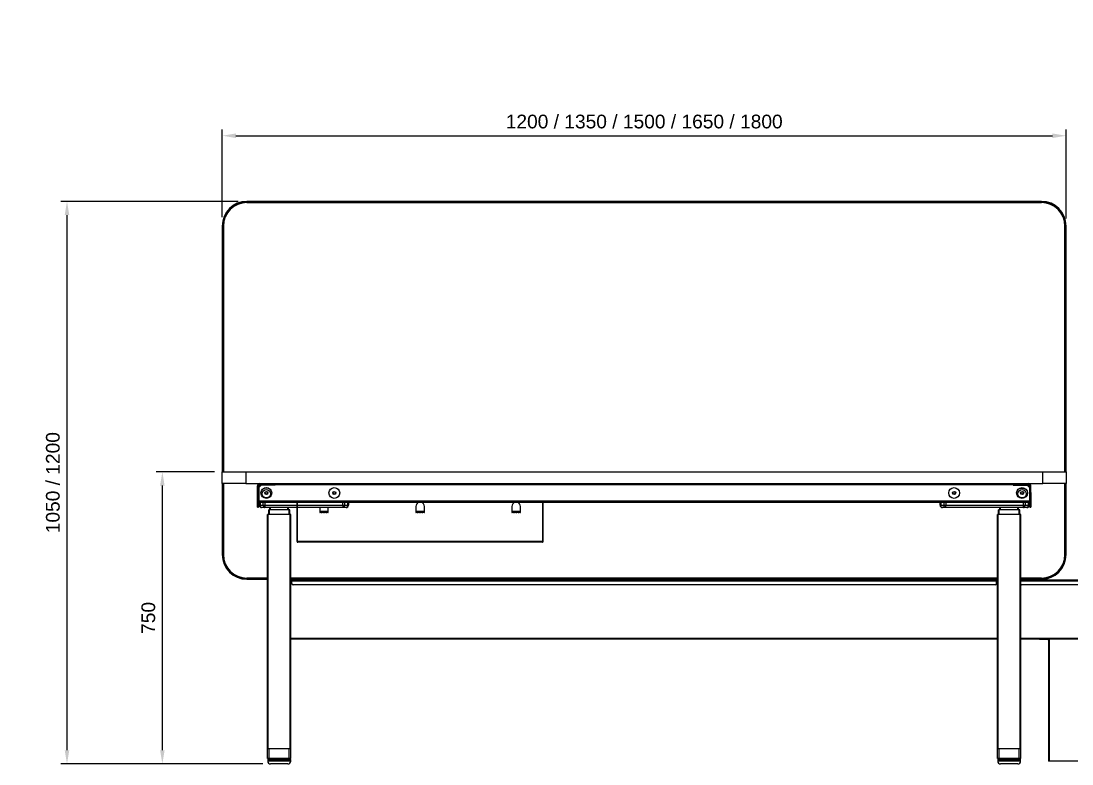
# Model space of a CAD drawing. Header units: millimetres. Extents: x -429 to 10261, y -321 to 5396.
# Drawn here: x -429 to 1812, y 3811 to 5396 of the extents above; entities that cross this region are included whole.
import ezdxf

# ---------------------------------------------------------------- set-up
doc = ezdxf.new("R2010")
doc.units = ezdxf.units.MM
doc.header["$LTSCALE"] = 100
doc.styles.get("Standard").update_dxf_attribs({"font": 'arial.ttf'})
doc.dimstyles.new('CGJ', dxfattribs={"dimscale": 13, "dimtxt": 2.25, "dimasz": 2.25, "dimexe": 1, "dimexo": 1.25, "dimgap": 1.15, "dimtad": 1, "dimtoh": 1, "dimdec": 1, "dimdsep": 46, "dimtxsty": 'Standard', "dimcen": 0, "dimclrd": 2, "dimclre": 2, "dimclrt": 2, "dimadec": 0, "dimazin": 0, "dimtfac": 1, "dimtdec": 1, "dimtmove": 0, "dimatfit": 0, "dimfxl": 1, "dimtolj": 1, "dimtzin": 0, "dimlwe": -1, "dimarcsym": 2})

# ---------------------------------------------------------------- blocks, each defined once
blk = doc.blocks.new('*D62')
at = {"color": 2, "transparency": 16777216}
for p, q in [((0, 4977.5), (0, 5164.3)), ((1800, 4975), (1800, 5164.3))]:
    blk.add_line(p, q, dxfattribs=at)
at = {"color": 2, "lineweight": -2, "transparency": 16777216}
blk.add_line((29.2, 5151.3), (1770.7, 5151.3), dxfattribs=at)
at = {"color": 2, "transparency": 16777216}
for points in [[(29.2, 5156.2), (29.2, 5146.4), (0, 5151.3)], [(1770.7, 5156.2), (1770.7, 5146.4), (1800, 5151.3)]]:
    blk.add_solid(points, dxfattribs=at)
at = {"layer": 'Defpoints', "color": 0, "transparency": 16777216}
for p in [(1800, 5151.3), (0, 4961.3), (1800, 4958.8)]:
    blk.add_point(p, dxfattribs=at)
at = {"color": 2, "transparency": 16777216, "insert": (900, 5181.4), "char_height": 29.25, "attachment_point": 5}
blk.add_mtext('\\A1;1200 / 1350 / 1500 / 1650 / 1800', dxfattribs=at)
blk = doc.blocks.new('*D64')
at = {"color": 2, "transparency": 16777216}
for p, q in [((-16.3, 4434.3), (-140.8, 4434.3)), ((86.7, 3811.3), (-140.8, 3811.3))]:
    blk.add_line(p, q, dxfattribs=at)
at = {"color": 2, "lineweight": -2, "transparency": 16777216}
blk.add_line((-127.8, 3840.5), (-127.8, 4405), dxfattribs=at)
at = {"color": 2, "transparency": 16777216}
for points in [[(-132.7, 4405), (-123, 4405), (-127.8, 4434.3)], [(-132.7, 3840.5), (-123, 3840.5), (-127.8, 3811.3)]]:
    blk.add_solid(points, dxfattribs=at)
at = {"layer": 'Defpoints', "color": 0, "transparency": 16777216}
for p in [(-127.8, 4434.3), (0, 4434.3), (103, 3811.3)]:
    blk.add_point(p, dxfattribs=at)
at = {"color": 2, "transparency": 16777216, "insert": (-157.7, 4122.8), "char_height": 29.25, "attachment_point": 5, "rotation": 90}
blk.add_mtext('\\A1;750', dxfattribs=at)
blk = doc.blocks.new('*D67')
at = {"color": 2, "transparency": 16777216}
for p, q in [((33.7, 5011.3), (-344.2, 5011.3)), ((86.7, 3811.3), (-344.2, 3811.3))]:
    blk.add_line(p, q, dxfattribs=at)
at = {"color": 2, "lineweight": -2, "transparency": 16777216}
blk.add_line((-331.2, 3840.5), (-331.2, 4982), dxfattribs=at)
at = {"color": 2, "transparency": 16777216}
for points in [[(-336.1, 4982), (-326.3, 4982), (-331.2, 5011.3)], [(-336.1, 3840.5), (-326.3, 3840.5), (-331.2, 3811.3)]]:
    blk.add_solid(points, dxfattribs=at)
at = {"layer": 'Defpoints', "color": 0, "transparency": 16777216}
for p in [(-331.2, 5011.3), (50, 5011.3), (103, 3811.3)]:
    blk.add_point(p, dxfattribs=at)
at = {"color": 2, "transparency": 16777216, "insert": (-361.3, 4411.3), "char_height": 29.25, "attachment_point": 5, "rotation": 90}
blk.add_mtext('\\A1;1050 / 1200', dxfattribs=at)

msp = doc.modelspace()

# ---------------------------------------------------------------- linework, layer by layer
at = {"color": 7, "linetype": 'Continuous', "lineweight": -3}
for p, q in [((900, 5011.26), (52.5, 5011.26)), ((52.5, 5011.26), (52.5, 5010.18)), ((52.5, 5010.18), (52.5, 5009.76)), ((52.5, 5010.18), (900, 5010.18)), ((52.5, 5009.76), (52.5, 5009.46)), ((52.5, 5009.76), (900, 5009.76)), ((52.5, 5009.46), (900, 5009.46)), ((52.5, 5009.46), (52.5, 5009.26)), ((52.5, 5009.26), (900, 5009.26)), ((52.5, 5009.26), (52.5, 5009.11)), ((52.5, 5009.11), (900, 5009.11)), ((52.5, 5009.11), (52.5, 5008.76)), ((1747.5, 5008.76), (52.5, 5008.76)), ((1747.5, 5011.26), (900, 5011.26)), ((900, 5011.26), (900, 5010.18)), ((900, 5010.18), (900, 5009.76)), ((900, 5010.18), (1747.5, 5010.18)), ((900, 5009.76), (900, 5009.46)), ((900, 5009.76), (1747.5, 5009.76)), ((900, 5009.46), (1747.5, 5009.46)), ((900, 5009.46), (900, 5009.26)), ((900, 5009.26), (1747.5, 5009.26)), ((900, 5009.26), (900, 5009.11)), ((900, 5009.11), (1747.5, 5009.11)), ((900, 5009.11), (900, 5008.76)), ((1747.5, 5011.26), (1747.5, 5010.18)), ((1747.5, 5010.18), (1747.5, 5009.76)), ((1747.5, 5009.76), (1747.5, 5009.46)), ((1747.5, 5009.46), (1747.5, 5009.26)), ((1747.5, 5009.26), (1747.5, 5009.11)), ((1747.5, 5009.11), (1747.5, 5008.76)), ((0, 4958.76), (0, 4434.26)), ((0, 4958.76), (1.07, 4958.76)), ((1.07, 4958.76), (1.5, 4958.76)), ((1.07, 4434.26), (1.07, 4958.76)), ((1.5, 4958.76), (1.8, 4958.76)), ((1.5, 4434.26), (1.5, 4958.76)), ((1.8, 4958.76), (2, 4958.76)), ((1.8, 4434.26), (1.8, 4958.76)), ((2, 4434.26), (2, 4958.76)), ((2, 4958.76), (2.15, 4958.76)), ((2.15, 4434.26), (2.15, 4958.76)), ((2.15, 4958.76), (2.5, 4958.76)), ((2.5, 4958.76), (2.5, 4434.26)), ((1797.5, 4434.26), (1797.5, 4958.76)), ((1797.85, 4958.76), (1797.5, 4958.76)), ((1798, 4958.76), (1797.85, 4958.76)), ((1797.85, 4958.76), (1797.85, 4434.26)), ((1798, 4958.76), (1798, 4434.26)), ((1798.2, 4958.76), (1798, 4958.76)), ((1798.5, 4958.76), (1798.2, 4958.76)), ((1798.2, 4958.76), (1798.2, 4434.26)), ((1798.92, 4958.76), (1798.5, 4958.76)), ((1798.5, 4958.76), (1798.5, 4434.26)), ((1798.92, 4958.76), (1798.92, 4434.26)), ((1800, 4958.76), (1798.92, 4958.76)), ((1800, 4434.26), (1800, 4958.76)), ((0, 4409.26), (0, 4434.26)), ((0, 4434.26), (50, 4434.26)), ((50, 4434.26), (50, 4409.26)), ((50, 4434.26), (1750, 4434.26)), ((1750, 4409.26), (1750, 4434.26)), ((1750, 4434.26), (1800, 4434.26)), ((1800, 4434.26), (1800, 4409.26)), ((0, 4409.26), (0, 4257.76)), ((50, 4409.26), (0, 4409.26)), ((1.07, 4257.76), (1.07, 4409.26)), ((1.5, 4257.76), (1.5, 4409.26)), ((1.8, 4257.76), (1.8, 4409.26)), ((2, 4257.76), (2, 4409.26)), ((2.15, 4257.76), (2.15, 4409.26)), ((2.5, 4409.26), (2.5, 4257.76)), ((50, 4409.26), (1750, 4409.26)), ((77.5, 4404.26), (75, 4404.26)), ((75, 4390.17), (75, 4404.26)), ((77.5, 4390.17), (77.5, 4404.26)), ((80.5, 4403.76), (77.5, 4403.76)), ((78, 4399.76), (77.5, 4399.76)), ((83, 4406.26), (78, 4401.26)), ((78, 4401.26), (78, 4371.76)), ((79, 4403.76), (79, 4406.26)), ((79, 4406.26), (80.46, 4406.26)), ((80, 4409.26), (80, 4406.76)), ((80, 4406.76), (103, 4406.76)), ((80.46, 4406.26), (83, 4406.26)), ((80.46, 4406.26), (80.46, 4403.76)), ((113, 4406.26), (83, 4406.26)), ((98.69, 4399.76), (89.31, 4399.76)), ((103, 4406.76), (103, 4409.26)), ((113, 4406.76), (103, 4406.76)), ((113, 4409.26), (113, 4406.76)), ((1687, 4406.76), (113, 4406.76)), ((113, 4406.76), (113, 4406.26)), ((1687, 4406.76), (1687, 4409.26)), ((1697, 4406.76), (1687, 4406.76)), ((1687, 4406.76), (1687, 4406.26)), ((1687, 4406.26), (1717, 4406.26)), ((1697, 4409.26), (1697, 4406.76)), ((1720, 4406.76), (1697, 4406.76)), ((1701.31, 4399.76), (1710.69, 4399.76)), ((1722, 4401.26), (1717, 4406.26)), ((1717, 4406.26), (1719.53, 4406.26)), ((1719.5, 4403.76), (1722.5, 4403.76)), ((1719.53, 4406.26), (1721, 4406.26)), ((1719.53, 4403.76), (1719.53, 4406.26)), ((1720, 4406.76), (1720, 4409.26)), ((1721, 4406.26), (1721, 4403.76)), ((1722, 4401.26), (1722, 4371.76)), ((1722, 4399.76), (1722.5, 4399.76)), ((1725, 4404.26), (1722.5, 4404.26)), ((1722.5, 4390.17), (1722.5, 4404.26)), ((1725, 4390.17), (1725, 4404.26)), ((1800, 4409.26), (1750, 4409.26)), ((1797.5, 4257.76), (1797.5, 4409.26)), ((1797.85, 4409.26), (1797.85, 4257.76)), ((1798, 4409.26), (1798, 4257.76)), ((1798.2, 4409.26), (1798.2, 4257.76)), ((1798.5, 4409.26), (1798.5, 4257.76)), ((1798.92, 4409.26), (1798.92, 4257.76)), ((1800, 4257.76), (1800, 4409.26)), ((75, 4390.17), (77.5, 4390.17)), ((75, 4380.23), (75, 4390.17)), ((77.5, 4380.23), (75, 4380.23)), ((75, 4359.33), (75, 4380.23)), ((77.5, 4390.17), (77.5, 4380.23)), ((77.5, 4380.23), (77.5, 4359.33)), ((78, 4375.76), (77.5, 4375.76)), ((78, 4371.76), (77.5, 4371.76)), ((1722, 4371.76), (78, 4371.76)), ((78, 4371.76), (78, 4369.26)), ((91.07, 4391.17), (91.07, 4387.34)), ((1708.93, 4387.34), (1708.93, 4391.17)), ((1722, 4375.76), (1722.5, 4375.76)), ((1722, 4371.76), (1722.5, 4371.76)), ((1722, 4371.76), (1722, 4369.26)), ((1722.5, 4390.17), (1725, 4390.17)), ((1722.5, 4380.23), (1722.5, 4390.17)), ((1725, 4380.23), (1722.5, 4380.23)), ((1722.5, 4359.33), (1722.5, 4380.23)), ((1725, 4390.17), (1725, 4380.23)), ((1725, 4380.23), (1725, 4359.33)), ((75, 4359.33), (77.5, 4359.33)), ((75, 4359.26), (75, 4359.33)), ((77.5, 4359.26), (75, 4359.26)), ((77.5, 4359.33), (77.5, 4359.26)), ((1722, 4369.26), (78, 4369.26)), ((79, 4363.26), (79, 4369.26)), ((79, 4363.26), (80.46, 4363.26)), ((80.46, 4369.26), (80.46, 4363.26)), ((80.46, 4363.26), (87.53, 4363.26)), ((91.07, 4358.26), (84, 4358.26)), ((87.53, 4363.26), (87.53, 4369.26)), ((87.53, 4363.26), (91.07, 4363.26)), ((91.07, 4369.26), (91.07, 4363.26)), ((91.07, 4363.26), (256.93, 4363.26)), ((91.07, 4363.26), (91.07, 4358.26)), ((256.93, 4358.26), (91.07, 4358.26)), ((99, 4343.26), (99, 4353.26)), ((100.5, 4353.26), (99, 4353.26)), ((100.5, 4343.26), (100.5, 4353.26)), ((142.5, 4353.26), (100.5, 4353.26)), ((101.5, 4353.26), (101.5, 4358.26)), ((103, 4353.26), (103, 4358.26)), ((140, 4353.26), (140, 4358.26)), ((141.5, 4353.26), (141.5, 4358.26)), ((142.5, 4343.26), (142.5, 4353.26)), ((144, 4353.26), (142.5, 4353.26)), ((144, 4343.26), (144, 4353.26)), ((159.5, 4285.86), (159.5, 4369.26)), ((160.3, 4285.86), (160.3, 4369.26)), ((160.5, 4285.86), (160.5, 4369.26)), ((208, 4358.26), (208, 4347.76)), ((208, 4350.36), (226, 4350.36)), ((208, 4349.36), (208.5, 4349.36)), ((211, 4349.36), (208.5, 4349.36)), ((208.5, 4349.36), (208.5, 4347.76)), ((211, 4347.76), (211, 4349.36)), ((213, 4349.36), (211, 4349.36)), ((213, 4349.36), (213, 4347.76)), ((216, 4349.36), (213, 4349.36)), ((216, 4347.76), (216, 4349.36)), ((218, 4349.36), (216, 4349.36)), ((218, 4349.36), (218, 4347.76)), ((221, 4349.36), (218, 4349.36)), ((221, 4347.76), (221, 4349.36)), ((223, 4349.36), (221, 4349.36)), ((225.5, 4349.36), (223, 4349.36)), ((223, 4349.36), (223, 4347.76)), ((225.5, 4349.36), (226, 4349.36)), ((225.5, 4347.76), (225.5, 4349.36)), ((226, 4347.76), (226, 4358.26)), ((256.93, 4363.26), (256.93, 4369.26)), ((256.93, 4363.26), (260.46, 4363.26)), ((256.93, 4363.26), (256.93, 4358.26)), ((264, 4358.26), (256.93, 4358.26)), ((260.46, 4369.26), (260.46, 4363.26)), ((260.46, 4363.26), (267.53, 4363.26)), ((267.53, 4363.26), (267.53, 4369.26)), ((267.53, 4363.26), (269, 4363.26)), ((269, 4369.26), (269, 4363.26)), ((413, 4360.76), (413, 4347.76)), ((413, 4350.36), (431, 4350.36)), ((413, 4349.36), (413.5, 4349.36)), ((416, 4349.36), (413.5, 4349.36)), ((413.5, 4349.36), (413.5, 4347.76)), ((416, 4347.76), (416, 4349.36)), ((418, 4349.36), (416, 4349.36)), ((418, 4349.36), (418, 4347.76)), ((421, 4349.36), (418, 4349.36)), ((421, 4347.76), (421, 4349.36)), ((423, 4349.36), (421, 4349.36)), ((423, 4349.36), (423, 4347.76)), ((426, 4349.36), (423, 4349.36)), ((426, 4347.76), (426, 4349.36)), ((428, 4349.36), (426, 4349.36)), ((428, 4349.36), (428, 4347.76)), ((430.5, 4349.36), (428, 4349.36)), ((430.5, 4349.36), (431, 4349.36)), ((430.5, 4347.76), (430.5, 4349.36)), ((431, 4347.76), (431, 4360.76)), ((618, 4360.76), (618, 4347.76)), ((618, 4350.36), (636, 4350.36)), ((618, 4349.36), (618.5, 4349.36)), ((621, 4349.36), (618.5, 4349.36)), ((618.5, 4349.36), (618.5, 4347.76)), ((621, 4347.76), (621, 4349.36)), ((623, 4349.36), (621, 4349.36)), ((623, 4349.36), (623, 4347.76)), ((626, 4349.36), (623, 4349.36)), ((626, 4347.76), (626, 4349.36)), ((628, 4349.36), (626, 4349.36)), ((628, 4349.36), (628, 4347.76)), ((631, 4349.36), (628, 4349.36)), ((631, 4347.76), (631, 4349.36)), ((633, 4349.36), (631, 4349.36)), ((633, 4349.36), (633, 4347.76)), ((635.5, 4349.36), (633, 4349.36)), ((635.5, 4349.36), (636, 4349.36)), ((635.5, 4347.76), (635.5, 4349.36)), ((636, 4347.76), (636, 4360.76)), ((683.5, 4285.86), (683.5, 4369.26)), ((683.7, 4285.86), (683.7, 4369.26)), ((684.5, 4285.86), (684.5, 4369.26)), ((1531, 4363.26), (1531, 4369.26)), ((1531, 4363.26), (1532.46, 4363.26)), ((1532.46, 4369.26), (1532.46, 4363.26)), ((1532.46, 4363.26), (1539.53, 4363.26)), ((1543.07, 4358.26), (1536, 4358.26)), ((1539.53, 4363.26), (1539.53, 4369.26)), ((1539.53, 4363.26), (1543.07, 4363.26)), ((1543.07, 4369.26), (1543.07, 4363.26)), ((1543.07, 4358.26), (1543.07, 4363.26)), ((1543.07, 4363.26), (1708.93, 4363.26)), ((1708.93, 4358.26), (1543.07, 4358.26)), ((1656, 4343.26), (1656, 4353.26)), ((1657.5, 4353.26), (1656, 4353.26)), ((1657.5, 4343.26), (1657.5, 4353.26)), ((1699.5, 4353.26), (1657.5, 4353.26)), ((1658.5, 4353.26), (1658.5, 4358.26)), ((1660, 4353.26), (1660, 4358.26)), ((1697, 4353.26), (1697, 4358.26)), ((1698.5, 4353.26), (1698.5, 4358.26)), ((1699.5, 4343.26), (1699.5, 4353.26)), ((1701, 4353.26), (1699.5, 4353.26)), ((1701, 4343.26), (1701, 4353.26)), ((1708.93, 4363.26), (1708.93, 4369.26)), ((1708.93, 4363.26), (1712.46, 4363.26)), ((1708.93, 4358.26), (1708.93, 4363.26)), ((1716, 4358.26), (1708.93, 4358.26)), ((1712.46, 4369.26), (1712.46, 4363.26)), ((1712.46, 4363.26), (1719.53, 4363.26)), ((1719.53, 4363.26), (1719.53, 4369.26)), ((1719.53, 4363.26), (1721, 4363.26)), ((1721, 4369.26), (1721, 4363.26)), ((1722.5, 4359.33), (1725, 4359.33)), ((1722.5, 4359.26), (1722.5, 4359.33)), ((1725, 4359.26), (1722.5, 4359.26)), ((1725, 4359.33), (1725, 4359.26)), ((96.5, 3843.26), (96.5, 4343.26)), ((98, 4343.26), (96.5, 4343.26)), ((98, 3843.26), (98, 4343.26)), ((145, 4343.26), (98, 4343.26)), ((145, 3843.26), (145, 4343.26)), ((146.5, 4343.26), (145, 4343.26)), ((146.5, 3843.26), (146.5, 4343.26)), ((208, 4347.76), (208.5, 4347.76)), ((211, 4347.76), (208.5, 4347.76)), ((211, 4348.56), (213, 4348.56)), ((211, 4347.76), (213, 4347.76)), ((216, 4347.76), (213, 4347.76)), ((216, 4348.56), (218, 4348.56)), ((216, 4347.76), (218, 4347.76)), ((221, 4347.76), (218, 4347.76)), ((221, 4348.56), (223, 4348.56)), ((221, 4347.76), (223, 4347.76)), ((225.5, 4347.76), (223, 4347.76)), ((225.5, 4347.76), (226, 4347.76)), ((413, 4347.76), (413.5, 4347.76)), ((416, 4347.76), (413.5, 4347.76)), ((416, 4348.56), (418, 4348.56)), ((416, 4347.76), (418, 4347.76)), ((421, 4347.76), (418, 4347.76)), ((421, 4348.56), (423, 4348.56)), ((421, 4347.76), (423, 4347.76)), ((426, 4347.76), (423, 4347.76)), ((426, 4348.56), (428, 4348.56)), ((426, 4347.76), (428, 4347.76)), ((430.5, 4347.76), (428, 4347.76)), ((430.5, 4347.76), (431, 4347.76)), ((618, 4347.76), (618.5, 4347.76)), ((621, 4347.76), (618.5, 4347.76)), ((621, 4348.56), (623, 4348.56)), ((621, 4347.76), (623, 4347.76)), ((626, 4347.76), (623, 4347.76)), ((626, 4348.56), (628, 4348.56)), ((626, 4347.76), (628, 4347.76)), ((631, 4347.76), (628, 4347.76)), ((631, 4348.56), (633, 4348.56)), ((631, 4347.76), (633, 4347.76)), ((635.5, 4347.76), (633, 4347.76)), ((635.5, 4347.76), (636, 4347.76)), ((1653.5, 3843.26), (1653.5, 4343.26)), ((1655, 4343.26), (1653.5, 4343.26)), ((1655, 3843.26), (1655, 4343.26)), ((1702, 4343.26), (1655, 4343.26)), ((1702, 3843.26), (1702, 4343.26)), ((1703.5, 4343.26), (1702, 4343.26)), ((1703.5, 3843.26), (1703.5, 4343.26)), ((159.5, 4285.86), (160.3, 4285.86)), ((161.1, 4285.86), (160.5, 4285.86)), ((161.1, 4285.86), (161.1, 4284.26)), ((682.9, 4285.86), (161.1, 4285.86)), ((682.9, 4284.26), (161.1, 4284.26)), ((682.9, 4284.26), (682.9, 4285.86)), ((683.5, 4285.86), (682.9, 4285.86)), ((684.5, 4285.86), (683.7, 4285.86)), ((0, 4257.76), (1.07, 4257.76)), ((1.07, 4257.76), (1.5, 4257.76)), ((1.5, 4257.76), (1.8, 4257.76)), ((1.8, 4257.76), (2, 4257.76)), ((2, 4257.76), (2.15, 4257.76)), ((2.15, 4257.76), (2.5, 4257.76)), ((1797.85, 4257.76), (1797.5, 4257.76)), ((1798, 4257.76), (1797.85, 4257.76)), ((1798.2, 4257.76), (1798, 4257.76)), ((1798.5, 4257.76), (1798.2, 4257.76)), ((1798.92, 4257.76), (1798.5, 4257.76)), ((1800, 4257.76), (1798.92, 4257.76)), ((52.5, 4207.76), (96.5, 4207.76)), ((52.5, 4207.41), (52.5, 4207.76)), ((96.5, 4207.41), (52.5, 4207.41)), ((52.5, 4207.26), (52.5, 4207.41)), ((96.5, 4207.26), (52.5, 4207.26)), ((52.5, 4207.06), (52.5, 4207.26)), ((52.5, 4206.76), (52.5, 4207.06)), ((96.5, 4207.06), (52.5, 4207.06)), ((52.5, 4206.33), (52.5, 4206.76)), ((96.5, 4206.76), (52.5, 4206.76)), ((96.5, 4206.33), (52.5, 4206.33)), ((52.5, 4205.26), (52.5, 4206.33)), ((52.5, 4205.26), (96.5, 4205.26)), ((146.5, 4207.76), (1653.5, 4207.76)), ((1653.5, 4207.41), (146.5, 4207.41)), ((1653.5, 4207.26), (146.5, 4207.26)), ((1653.5, 4207.06), (146.5, 4207.06)), ((1653.5, 4206.76), (146.5, 4206.76)), ((1653.5, 4206.33), (146.5, 4206.33)), ((146.5, 4205.26), (1653.5, 4205.26)), ((148.5, 4202.26), (146.5, 4202.26)), ((148.5, 4200.26), (146.5, 4200.26)), ((1651.5, 4203.26), (148.5, 4203.26)), ((148.5, 4201.26), (148.5, 4203.26)), ((148.5, 4196.26), (148.5, 4201.26)), ((1651.5, 4201.26), (148.5, 4201.26)), ((1648.5, 4193.26), (151.5, 4193.26)), ((1651.5, 4201.26), (1651.5, 4203.26)), ((1653.5, 4202.26), (1651.5, 4202.26)), ((1651.5, 4196.26), (1651.5, 4201.26)), ((1653.5, 4200.26), (1651.5, 4200.26)), ((1703.5, 4207.76), (1747.5, 4207.76)), ((1747.5, 4207.41), (1703.5, 4207.41)), ((1747.5, 4207.26), (1703.5, 4207.26)), ((1747.5, 4207.06), (1703.5, 4207.06)), ((1747.5, 4206.76), (1703.5, 4206.76)), ((1747.5, 4206.33), (1703.5, 4206.33)), ((1703.5, 4205.26), (1747.5, 4205.26)), ((1921.5, 4203.26), (1703.5, 4203.26)), ((1921.5, 4201.26), (1703.5, 4201.26)), ((1920, 4193.26), (1705, 4193.26)), ((1747.5, 4207.41), (1747.5, 4207.76)), ((1747.5, 4207.26), (1747.5, 4207.41)), ((1747.5, 4207.06), (1747.5, 4207.26)), ((1747.5, 4206.76), (1747.5, 4207.06)), ((1747.5, 4206.33), (1747.5, 4206.76)), ((1747.5, 4205.26), (1747.5, 4206.33)), ((1653.5, 4079.26), (146.5, 4079.26)), ((1653.5, 4077.26), (146.5, 4077.26)), ((1921.5, 4079.26), (1703.5, 4079.26)), ((1921.5, 4077.26), (1703.5, 4077.26)), ((1743.3, 4076.46), (1743.3, 4077.26)), ((1746.3, 4076.46), (1743.3, 4076.46)), ((1746.3, 4077.26), (1746.3, 4076.46)), ((1761.7, 4076.46), (1746.3, 4076.46)), ((1761.7, 4076.46), (1761.7, 4077.26)), ((1762.5, 4075.66), (1762.5, 3817.26)), ((1764.1, 4075.66), (1762.5, 4075.66)), ((1764.1, 4077.26), (1764.1, 4075.66)), ((1764.1, 4075.66), (1764.1, 3817.26)), ((96.5, 3823.26), (96.5, 3843.26)), ((98, 3843.26), (96.5, 3843.26)), ((145, 3843.26), (98, 3843.26)), ((100, 3823.26), (100, 3843.26)), ((143, 3843.26), (100, 3843.26)), ((143, 3823.26), (143, 3843.26)), ((146.5, 3843.26), (145, 3843.26)), ((146.5, 3823.26), (146.5, 3843.26)), ((1655, 3843.26), (1653.5, 3843.26)), ((1653.5, 3823.26), (1653.5, 3843.26)), ((1702, 3843.26), (1655, 3843.26)), ((1657, 3823.26), (1657, 3843.26)), ((1700, 3843.26), (1657, 3843.26)), ((1700, 3823.26), (1700, 3843.26)), ((1703.5, 3843.26), (1702, 3843.26)), ((1703.5, 3823.26), (1703.5, 3843.26)), ((100, 3823.26), (96.5, 3823.26)), ((97, 3820.26), (97, 3817.26)), ((146, 3820.26), (97, 3820.26)), ((146, 3817.26), (97, 3817.26)), ((143, 3823.26), (100, 3823.26)), ((140, 3811.26), (103, 3811.26)), ((146.5, 3823.26), (143, 3823.26)), ((146, 3817.26), (146, 3820.26)), ((1657, 3823.26), (1653.5, 3823.26)), ((1654, 3820.26), (1654, 3817.26)), ((1678.5, 3820.26), (1654, 3820.26)), ((1678.5, 3817.26), (1654, 3817.26)), ((1700, 3823.26), (1657, 3823.26)), ((1678.5, 3811.26), (1660, 3811.26)), ((1703, 3820.26), (1678.5, 3820.26)), ((1703, 3817.26), (1678.5, 3817.26)), ((1697, 3811.26), (1678.5, 3811.26)), ((1703.5, 3823.26), (1700, 3823.26)), ((1703, 3817.26), (1703, 3820.26)), ((1764.1, 3817.26), (1762.5, 3817.26)), ((1860.9, 3817.26), (1764.1, 3817.26))]:
    msp.add_line(p, q, dxfattribs=at)
at = {"color": 7, "linetype": 'Continuous', "lineweight": -3, "flags": 128}
for points in [[(80.46, 4363.26), (80.53, 4362.28), (80.73, 4361.35), (81.06, 4360.48), (81.5, 4359.72), (82.03, 4359.1), (82.65, 4358.64), (83.31, 4358.35), (84, 4358.26)], [(87.53, 4363.26), (87.6, 4362.28), (87.8, 4361.35), (88.13, 4360.48), (88.57, 4359.72), (89.11, 4359.1), (89.72, 4358.64), (90.38, 4358.35), (91.07, 4358.26)], [(260.46, 4363.26), (260.4, 4362.28), (260.19, 4361.35), (259.87, 4360.48), (259.43, 4359.72), (258.89, 4359.1), (258.28, 4358.64), (257.62, 4358.35), (256.93, 4358.26)], [(267.53, 4363.26), (267.47, 4362.28), (267.27, 4361.35), (266.94, 4360.48), (266.5, 4359.72), (265.96, 4359.1), (265.35, 4358.64), (264.69, 4358.35), (264, 4358.26)], [(1536, 4358.26), (1535.31, 4358.35), (1534.65, 4358.64), (1534.03, 4359.1), (1533.5, 4359.72), (1533.06, 4360.48), (1532.73, 4361.35), (1532.53, 4362.28), (1532.46, 4363.26)], [(1543.07, 4358.26), (1542.38, 4358.35), (1541.72, 4358.64), (1541.11, 4359.1), (1540.57, 4359.72), (1540.13, 4360.48), (1539.8, 4361.35), (1539.6, 4362.28), (1539.53, 4363.26)], [(1708.93, 4358.26), (1709.62, 4358.35), (1710.28, 4358.64), (1710.89, 4359.1), (1711.43, 4359.72), (1711.87, 4360.48), (1712.19, 4361.35), (1712.4, 4362.28), (1712.46, 4363.26)], [(1716, 4358.26), (1716.69, 4358.35), (1717.35, 4358.64), (1717.96, 4359.1), (1718.5, 4359.72), (1718.94, 4360.48), (1719.27, 4361.35), (1719.47, 4362.28), (1719.53, 4363.26)]]:
    msp.add_lwpolyline(points, dxfattribs=at)
at = {"color": 7, "linetype": 'Continuous', "lineweight": -3}
for centre, radius in [((94, 4389.26), 11.5), ((94, 4387.76), 9), ((239, 4389.26), 11.5), ((1561, 4389.26), 11.5), ((1706, 4389.26), 11.5), ((1706, 4387.76), 9), ((94, 4389.26), 3.5), ((94, 4389.26), 2.4), ((239, 4389.26), 3.5), ((239, 4389.26), 2.4), ((1561, 4389.26), 3.5), ((1561, 4389.26), 2.4), ((1706, 4389.26), 3.5), ((1706, 4389.26), 2.4)]:
    msp.add_circle(centre, radius, dxfattribs=at)
for centre, radius, start, end in [((52.5, 4958.76), 52.5, 90, 180), ((52.5, 4958.76), 51.42, 90, 180), ((52.5, 4958.76), 51, 90, 180), ((52.5, 4958.76), 50.7, 90, 180), ((52.5, 4958.76), 50.5, 90, 180), ((52.5, 4958.76), 50.35, 90, 180), ((52.5, 4958.76), 50, 90, 180), ((1747.5, 4958.76), 52.5, 0, 90), ((1747.5, 4958.76), 51.42, 0, 90), ((1747.5, 4958.76), 51, 0, 90), ((1747.5, 4958.76), 50.7, 0, 90), ((1747.5, 4958.76), 50.5, 0, 90), ((1747.5, 4958.76), 50.35, 0, 90), ((1747.5, 4958.76), 50, 0, 90), ((80, 4404.26), 5, 90, 180), ((80, 4404.26), 2.5, 90, 180), ((1720, 4404.26), 5, 0, 90), ((1720, 4404.26), 2.5, 0, 90), ((84, 4363.26), 5, 180, 270), ((264, 4363.26), 5, 270, 0), ((422, 4360.76), 9, 109.18814, 180), ((422, 4360.76), 9, 0, 70.81186), ((627, 4360.76), 9, 109.18814, 180), ((627, 4360.76), 9, 0, 70.81186), ((1536, 4363.26), 5, 180, 270), ((1716, 4363.26), 5, 270, 0), ((52.5, 4257.76), 52.5, 180, 270), ((52.5, 4257.76), 51.42, 180, 270), ((52.5, 4257.76), 51, 180, 270), ((52.5, 4257.76), 50.7, 180, 270), ((52.5, 4257.76), 50.5, 180, 270), ((52.5, 4257.76), 50.35, 180, 270), ((52.5, 4257.76), 50, 180, 270), ((1747.5, 4257.76), 52.5, 270, 0), ((1747.5, 4257.76), 50, 270, 0), ((1747.5, 4257.76), 51, 270, 0), ((1747.5, 4257.76), 50.7, 270, 0), ((1747.5, 4257.76), 50.5, 270, 0), ((1747.5, 4257.76), 51.42, 270, 0), ((1747.5, 4257.76), 50.35, 270, 0), ((151.5, 4196.26), 3, 180, 270), ((1648.5, 4196.26), 3, 270, 0), ((1705, 4196.26), 3, 240, 270), ((1761.7, 4075.66), 1.6, 0, 90), ((1761.7, 4075.66), 0.8, 0, 90), ((100, 3820.26), 3, 90, 180), ((103, 3817.26), 6, 180, 270), ((140, 3817.26), 6, 270, 0), ((143, 3820.26), 3, 0, 90), ((1657, 3820.26), 3, 90, 180), ((1660, 3817.26), 6, 180, 270), ((1697, 3817.26), 6, 270, 0), ((1700, 3820.26), 3, 0, 90)]:
    msp.add_arc(centre, radius, start, end, dxfattribs=at)
for points in [[(159.5, 4285.86), (159.52, 4285.67), (159.55, 4285.3), (159.85, 4284.81), (160.27, 4284.45), (160.72, 4284.28), (161, 4284.26), (161.1, 4284.26)], [(682.9, 4284.26), (683.08, 4284.28), (683.45, 4284.32), (683.94, 4284.61), (684.31, 4285.03), (684.48, 4285.48), (684.49, 4285.76), (684.5, 4285.86)]]:
    msp.add_open_spline(points, degree=3, knots=[0, 0, 0, 0, 0.2207426, 0.4415058, 0.662269, 0.883032, 1, 1, 1, 1], dxfattribs=at)
for points in [[(160.3, 4285.86), (160.31, 4285.75), (160.33, 4285.54), (160.52, 4285.28), (160.78, 4285.09), (160.99, 4285.07), (161.1, 4285.06)], [(682.9, 4285.06), (683, 4285.07), (683.21, 4285.09), (683.48, 4285.28), (683.66, 4285.54), (683.69, 4285.75), (683.7, 4285.86)]]:
    msp.add_open_spline(points, degree=3, dxfattribs=at)

# ---------------------------------------------------------------- dimensions: what is measured, and where the dimension line sits
dim = msp.add_linear_dim(base=(1800, 5151.31), p1=(0, 4961.26), p2=(1800, 4958.76), text='1200 / 1350 / 1500 / 1650 / <>', dimstyle='CGJ')
dim.commit()
dim.dimension.update_dxf_attribs({"geometry": '*D62', "text_midpoint": (900, 5151.31), "dimtype": 160})
for base, p2, text, picture, middle in [((-331.2, 5011.26), (50, 5011.26), '1050 / <>', '*D67', (-361.27, 4411.26)), ((-127.85, 4434.26), (0, 4434.26), '750', '*D64', (-157.73, 4122.76))]:
    dim = msp.add_linear_dim(base=base, p1=(103, 3811.26), p2=p2, angle=90, text=text, dimstyle='CGJ')
    dim.commit()
    dim.dimension.update_dxf_attribs({"geometry": picture, "text_midpoint": middle})

doc.saveas('drawing.dxf')
